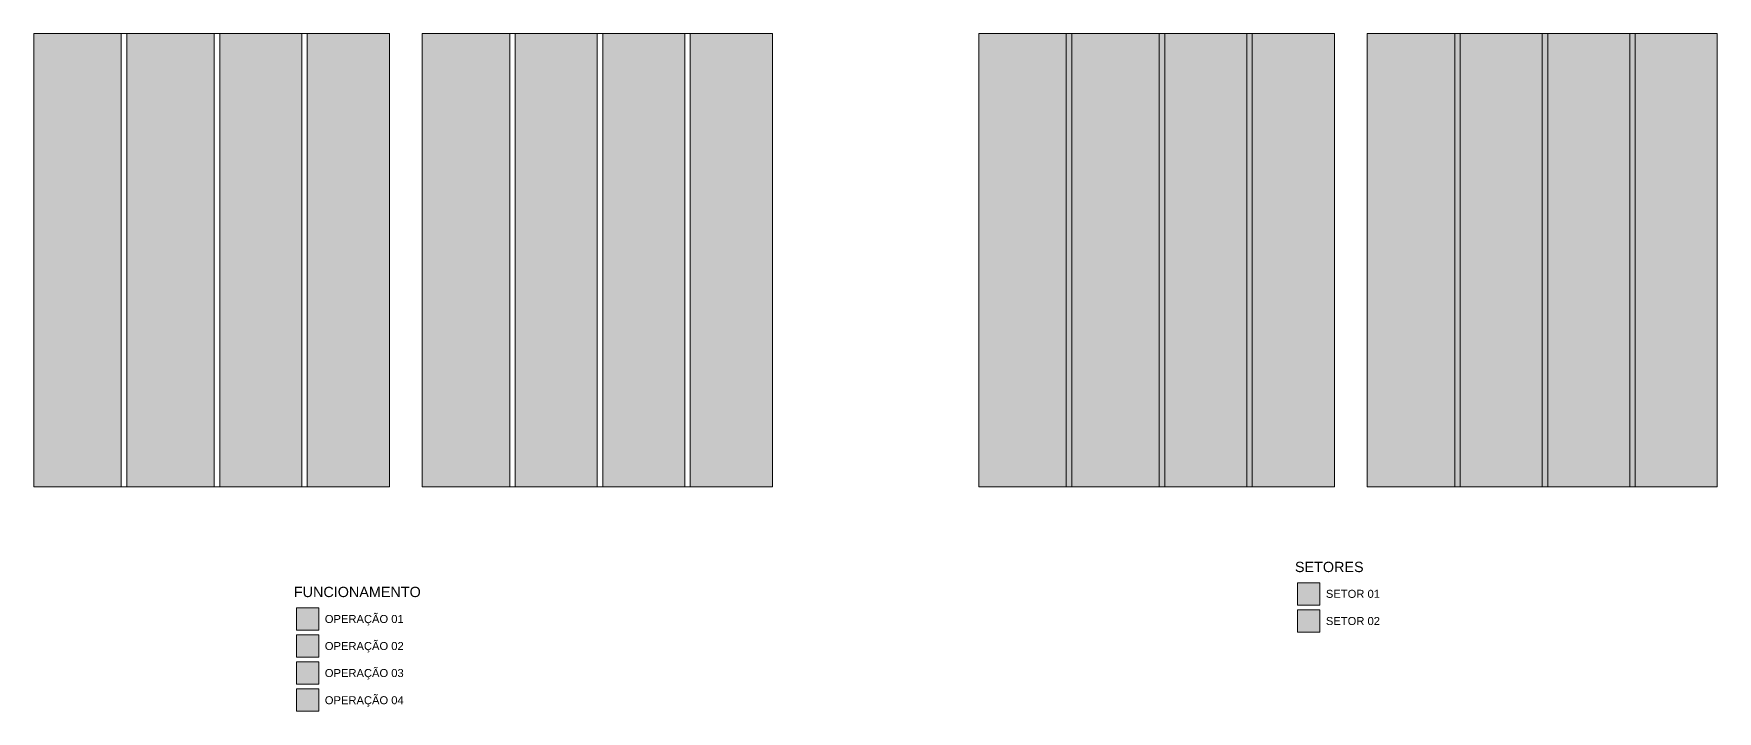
# Model space of a CAD drawing. Extents: x -405 to 744, y -1220 to 687.
# Drawn here: x -333 to 744, y 254 to 687 of the extents above; entities that cross this region are included whole.
import ezdxf
from ezdxf.enums import TextEntityAlignment as Align

# ---------------------------------------------------------------- set-up
doc = ezdxf.new("R2010")
doc.units = 0
doc.layers.add('Hatch_Funcionamento', color=7, linetype='CONTINUOUS', lineweight=9)
doc.layers.add('Hatch_Setor', color=7, linetype='CONTINUOUS', lineweight=9)
doc.styles.add('DETALHES', font='arial.ttf', dxfattribs={"height": 4.5})

msp = doc.modelspace()

# ---------------------------------------------------------------- hatches: boundary and pattern name
at = {"layer": 'Hatch_Funcionamento'}
for color, points in [(1, [(-333.2, 687.4), (-333.2, 397.4), (-277.2, 397.4), (-277.2, 687.4)]), (2, [(-273.7, 687.4), (-273.7, 397.4), (-217.7, 397.4), (-217.7, 687.4)]), (3, [(-214.2, 687.4), (-214.2, 397.4), (-161.7, 397.4), (-161.7, 687.4)]), (4, [(-158.2, 687.4), (-158.2, 397.4), (-105.7, 397.4), (-105.7, 687.4), (-107.5, 687.4)]), (1, [(-84.7, 636.4), (-84.7, 542.4), (-84.7, 484.4), (-84.7, 397.4), (-28.7, 397.4), (-28.7, 687.4), (-84.7, 687.4), (-84.7, 655.4)]), (2, [(-25.2, 687.4), (-25.2, 397.4), (27.3, 397.4), (27.3, 687.4)]), (3, [(30.8, 687.4), (30.8, 397.4), (83.3, 397.4), (83.3, 687.4)]), (4, [(86.8, 687.4), (86.8, 397.4), (139.3, 397.4), (139.3, 484.4), (139.3, 542.4), (139.3, 636.4), (139.3, 687.4)]), (1, [(-165.2, 305.7), (-150.9, 305.7), (-150.9, 320), (-165.2, 320)]), (2, [(-165.2, 288.4), (-150.9, 288.4), (-150.9, 302.6), (-165.2, 302.6)]), (3, [(-165.2, 271), (-150.9, 271), (-150.9, 285.3), (-165.2, 285.3)]), (4, [(-165.2, 253.7), (-150.9, 253.7), (-150.9, 268), (-165.2, 268)])]:
    msp.add_hatch(color=color, dxfattribs=at).paths.add_polyline_path(points)
at = {"layer": 'Hatch_Setor'}
for color, points in [(1, [(498.8, 687.4), (271.3, 687.4), (271.3, 397.4), (498.8, 397.4)]), (2, [(743.8, 397.4), (743.8, 484.4), (743.8, 542.4), (743.8, 636.4), (743.8, 687.4), (519.8, 687.4), (519.8, 655.4), (519.8, 636.4), (519.8, 542.4), (519.8, 484.4), (519.8, 397.4)]), (1, [(475.2, 321.7), (489.5, 321.7), (489.5, 336), (475.2, 336)]), (2, [(475.2, 304.4), (489.5, 304.4), (489.5, 318.7), (475.2, 318.7)])]:
    msp.add_hatch(color=color, dxfattribs=at).paths.add_polyline_path(points)

# ---------------------------------------------------------------- linework, layer by layer
at = {"layer": 'Hatch_Funcionamento'}
for p, q in [((-333.2, 687.4), (-333.2, 397.4)), ((271.3, 687.4), (271.3, 397.4))]:
    msp.add_line(p, q, dxfattribs=at)
for points in [[(-333.2, 687.4), (-105.7, 687.4)], [(-277.2, 687.4), (-277.2, 397.4)], [(-273.7, 687.4), (-273.7, 397.4)], [(-217.7, 687.4), (-217.7, 397.4)], [(-214.2, 397.4), (-214.2, 687.4)], [(-161.7, 687.4), (-161.7, 397.4)], [(-158.2, 397.4), (-158.2, 687.4)], [(-105.7, 687.4), (-107.5, 687.4)], [(-105.7, 687.4), (-105.7, 397.4)], [(-84.7, 687.4), (-84.7, 397.4)], [(-84.7, 687.4), (139.3, 687.4)], [(-84.7, 687.4), (-84.7, 655.4), (-84.7, 636.4)], [(-28.7, 397.4), (-28.7, 687.4)], [(-25.2, 687.4), (-25.2, 397.4)], [(27.3, 397.4), (27.3, 687.4)], [(30.8, 687.4), (30.8, 397.4)], [(83.3, 397.4), (83.3, 687.4)], [(86.8, 687.4), (86.8, 397.4)], [(139.3, 687.4), (139.3, 636.4)], [(271.3, 687.4), (498.8, 687.4)], [(327.3, 687.4), (327.3, 397.4)], [(330.8, 687.4), (330.8, 397.4)], [(386.8, 687.4), (386.8, 397.4)], [(390.3, 397.4), (390.3, 687.4)], [(442.8, 687.4), (442.8, 397.4)], [(446.3, 397.4), (446.3, 687.4)], [(498.8, 687.4), (497, 687.4)], [(498.8, 687.4), (498.8, 397.4)], [(519.8, 687.4), (519.8, 397.4)], [(519.8, 687.4), (743.8, 687.4)], [(519.8, 687.4), (519.8, 655.4), (519.8, 636.4)], [(575.8, 397.4), (575.8, 687.4)], [(579.3, 687.4), (579.3, 397.4)], [(631.8, 397.4), (631.8, 687.4)], [(635.3, 687.4), (635.3, 397.4)], [(687.8, 397.4), (687.8, 687.4)], [(691.3, 687.4), (691.3, 397.4)], [(743.8, 687.4), (743.8, 636.4)], [(-84.7, 636.4), (-84.7, 542.4)], [(139.3, 636.4), (139.3, 542.4)], [(519.8, 636.4), (519.8, 542.4)], [(743.8, 636.4), (743.8, 542.4)], [(-84.7, 542.4), (-84.7, 484.4)], [(139.3, 542.4), (139.3, 484.4)], [(519.8, 542.4), (519.8, 484.4)], [(743.8, 542.4), (743.8, 484.4)], [(-84.7, 484.4), (-84.7, 397.4)], [(139.3, 484.4), (139.3, 397.4)], [(519.8, 484.4), (519.8, 397.4)], [(743.8, 484.4), (743.8, 397.4)], [(-333.2, 397.4), (-105.7, 397.4)], [(-84.7, 397.4), (139.3, 397.4)], [(271.3, 397.4), (498.8, 397.4)], [(519.8, 397.4), (743.8, 397.4)]]:
    msp.add_lwpolyline(points, dxfattribs=at)
at = {"layer": 'Hatch_Funcionamento', "color": 7}
for points in [[(-165.2, 305.7), (-150.9, 305.7), (-150.9, 320), (-165.2, 320)], [(-165.2, 288.4), (-150.9, 288.4), (-150.9, 302.6), (-165.2, 302.6)], [(-165.2, 271), (-150.9, 271), (-150.9, 285.3), (-165.2, 285.3)], [(-165.2, 253.7), (-150.9, 253.7), (-150.9, 268), (-165.2, 268)]]:
    msp.add_lwpolyline(points, close=True, dxfattribs=at)
at = {"layer": 'Hatch_Setor', "color": 7}
for points in [[(475.2, 321.7), (489.5, 321.7), (489.5, 336), (475.2, 336)], [(475.2, 304.4), (489.5, 304.4), (489.5, 318.7), (475.2, 318.7)]]:
    msp.add_lwpolyline(points, close=True, dxfattribs=at)

# ---------------------------------------------------------------- texts
at = {"layer": 'Hatch_Funcionamento', "color": 7, "style": 'DETALHES'}
for s, height, p in [('FUNCIONAMENTO', 6.581, (-166.8, 330.1)), ('OPERAÇÃO 01', 5.119, (-147, 312.8)), ('OPERAÇÃO 02', 5.119, (-147, 295.5)), ('OPERAÇÃO 03', 5.119, (-147, 278.2)), ('OPERAÇÃO 04', 5.119, (-147, 260.8))]:
    msp.add_text(s, height=height, dxfattribs=at).set_placement(p, align=Align.MIDDLE_LEFT)
at = {"layer": 'Hatch_Setor', "color": 7, "style": 'DETALHES'}
for s, height, p in [('SETORES ', 6.58, (473.6, 346.1)), ('SETOR 01', 5.12, (493.4, 328.9)), ('SETOR 02', 5.12, (493.4, 311.5))]:
    msp.add_text(s, height=height, dxfattribs=at).set_placement(p, align=Align.MIDDLE_LEFT)

doc.saveas('drawing.dxf')
